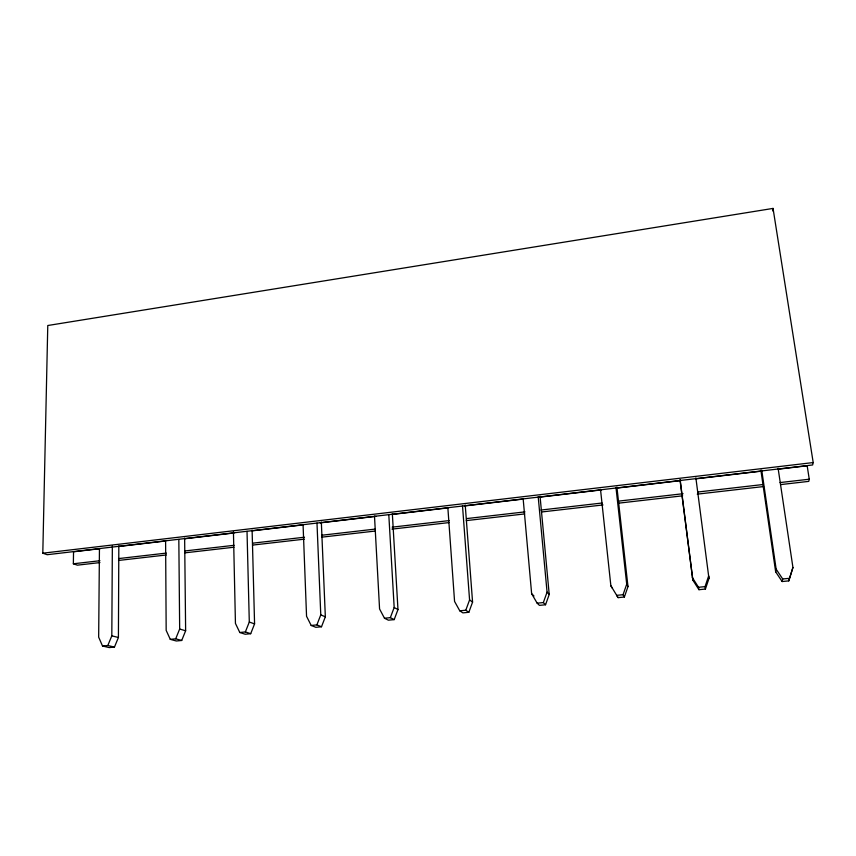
<?xml version="1.0" encoding="UTF-8"?>
<svg xmlns="http://www.w3.org/2000/svg" width="856" height="856" viewBox="0 0 856 856"><rect width="100%" height="100%" fill="white"/><g stroke="black" fill="none" stroke-linecap="round" stroke-linejoin="round"><path stroke-width="1.28" d="M99.446 548.75L98.665 637.153L102.527 646.023L109.236 647.585L114.458 647.072L118.417 637.495L118.824 545.914M102.527 646.023L107.803 645.51L111.815 635.837L112.35 545.914M99.927 562.585L77.372 565.163L73.359 563.783L73.541 551.788L100.066 548.685M42.8 553.19L47.776 325.515L773.043 208.415L813.2 462.561L812.633 464.958L47.187 554.709L42.8 553.19L813.2 462.561M772.882 211.036L773.043 208.415M778.104 468.328L792.934 567.485L788.772 580.882L782.117 581.534L775.664 571.84L776.146 569.165L761.744 470.254M782.117 581.534L782.694 578.977L776.146 569.165M777.976 469.216L807.165 465.792L809.262 479.21L808.749 481.372L780.875 484.571M788.772 580.882L792.934 567.485M705.408 589.067L705.055 586.628L708.65 575.938L708.961 578.506L705.408 589.067L698.945 589.698L692.836 580.111L680.006 479.938M600.505 489.375L610.863 585.75L618.086 597.638L624.366 597.017L623.061 594.717L626.72 584.167L615.978 487.556M624.366 597.017L627.983 586.595L616.909 487.15M523.134 498.545L531.64 593.7L537.161 603.18L539.43 605.363L545.54 604.764L549.22 594.46L540.05 496.223M537.161 603.18L543.346 602.571L547.07 592.159L538.199 496.78M447.838 507.48L454.568 601.436L459.779 610.81L465.792 610.221L469.58 599.928L462.497 505.757M459.779 610.81L462.893 612.875L468.842 612.286L472.576 602.121L465.225 505.061M374.5 516.189L379.572 608.969L384.483 618.235L390.336 617.658L394.177 607.503L388.785 514.51M384.483 618.235L388.399 620.183L394.188 619.616L397.976 609.568L392.337 513.664M303.067 524.664L306.555 616.288L311.188 625.458L316.891 624.891L320.775 614.865L316.988 523.037M311.188 625.458L315.864 627.309L321.503 626.753L325.344 616.823L321.332 522.053M233.431 531.597L235.443 623.425L239.808 632.498L245.362 631.942L249.299 622.034L247.02 531.341M239.808 632.498L245.201 634.243L250.701 633.697L254.574 623.896L252.113 530.164M165.604 540.992L166.171 630.38L170.28 639.346L175.694 638.811L179.664 629.021L178.829 539.441M170.28 639.346L176.347 640.994L181.707 640.47L185.634 630.786L184.639 538.135M118.642 546.503L165.08 541.056M184.971 538.724L234.062 532.978M252.638 530.795L303.045 524.889M320.294 522.866L376.009 516.339M391.93 514.467L447.645 507.94M464.894 505.917L523.262 499.069M539.184 497.208L601.533 489.9M616.127 488.188L681.141 480.569M695.725 478.857L762.065 471.078M73.359 563.783L99.927 560.723M118.524 558.593L166.342 553.094M184.939 550.954L234.095 545.304M252.691 543.175L304.49 537.215M321.76 535.235L374.896 529.126M392.166 527.146L449.282 520.576M466.552 518.597L524.995 511.877M540.939 510.048L602.046 503.018M617.978 501.188L683.067 493.709M697.683 492.029L762.771 484.55M780.041 482.57L809.262 479.21M118.513 560.455L166.299 554.977M184.885 552.848L233.998 547.219M252.584 545.09L304.351 539.162M321.599 537.183L374.703 531.105M391.952 529.126L449.036 522.588M466.285 520.609L524.696 513.921M541.944 511.942L603.009 504.944M618.942 503.125L682.649 495.817M697.255 494.147L763.616 486.55M623.061 594.717L616.705 595.337L618.086 597.638M692.333 577.575L698.517 587.27L705.055 586.628M782.694 578.977L789.425 578.314M107.803 645.51L114.458 647.072M111.815 635.837L118.417 637.495M175.694 638.811L181.707 640.47M179.664 629.021L185.634 630.786M245.362 631.942L250.701 633.697M249.299 622.034L254.574 623.896M316.891 624.891L321.503 626.753M320.775 614.865L325.344 616.823M390.336 617.658L394.188 619.616M394.177 607.503L397.976 609.568M465.792 610.221L468.842 612.286M469.58 599.928L472.576 602.121M531.64 593.7L533.973 595.99M543.346 602.571L545.54 604.764M547.07 592.159L549.22 594.46M610.863 585.75L612.308 588.158M626.72 584.167L627.983 586.595M698.517 587.27L698.945 589.698M760.866 470.147L775.664 571.84M695.864 477.83L708.961 578.506M680.145 479.681L692.836 580.111"/></g></svg>
